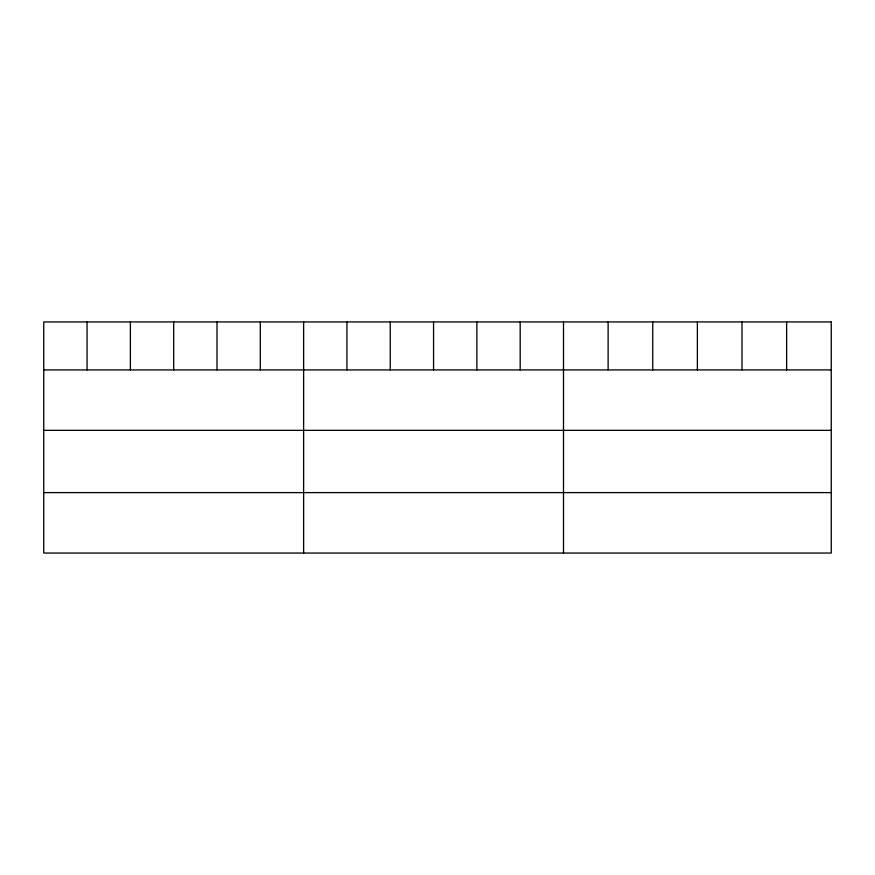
<?xml version="1.0" encoding="UTF-8"?>
<svg xmlns="http://www.w3.org/2000/svg" width="875" height="875" viewBox="0 0 875 875"><rect width="100%" height="100%" fill="white"/><g stroke="black" fill="none" stroke-linecap="round" stroke-linejoin="round"><path stroke-width="1.31" d="M43.75 369.917L831.25 369.917M43.75 430.347L831.25 430.347M43.75 492.614L831.25 492.614M786.625 321.956L786.625 369.917M742 321.956L742 369.917M697.375 321.956L697.375 369.917M652.75 321.956L652.75 369.917M608.125 321.956L608.125 369.917M563.5 321.956L563.5 553.044M520.188 321.956L520.188 369.917M476.875 321.956L476.875 369.917M433.562 321.956L433.562 369.917M390.25 321.956L390.25 369.917M346.938 321.956L346.938 369.917M303.625 321.956L303.625 553.044M260.312 321.956L260.312 369.917M217 321.956L217 369.917M173.688 321.956L173.688 369.917M130.375 321.956L130.375 369.917M87.062 321.956L87.062 369.917M831.25 321.956L43.75 321.956L43.75 553.044L831.25 553.044L831.25 321.956"/></g></svg>
